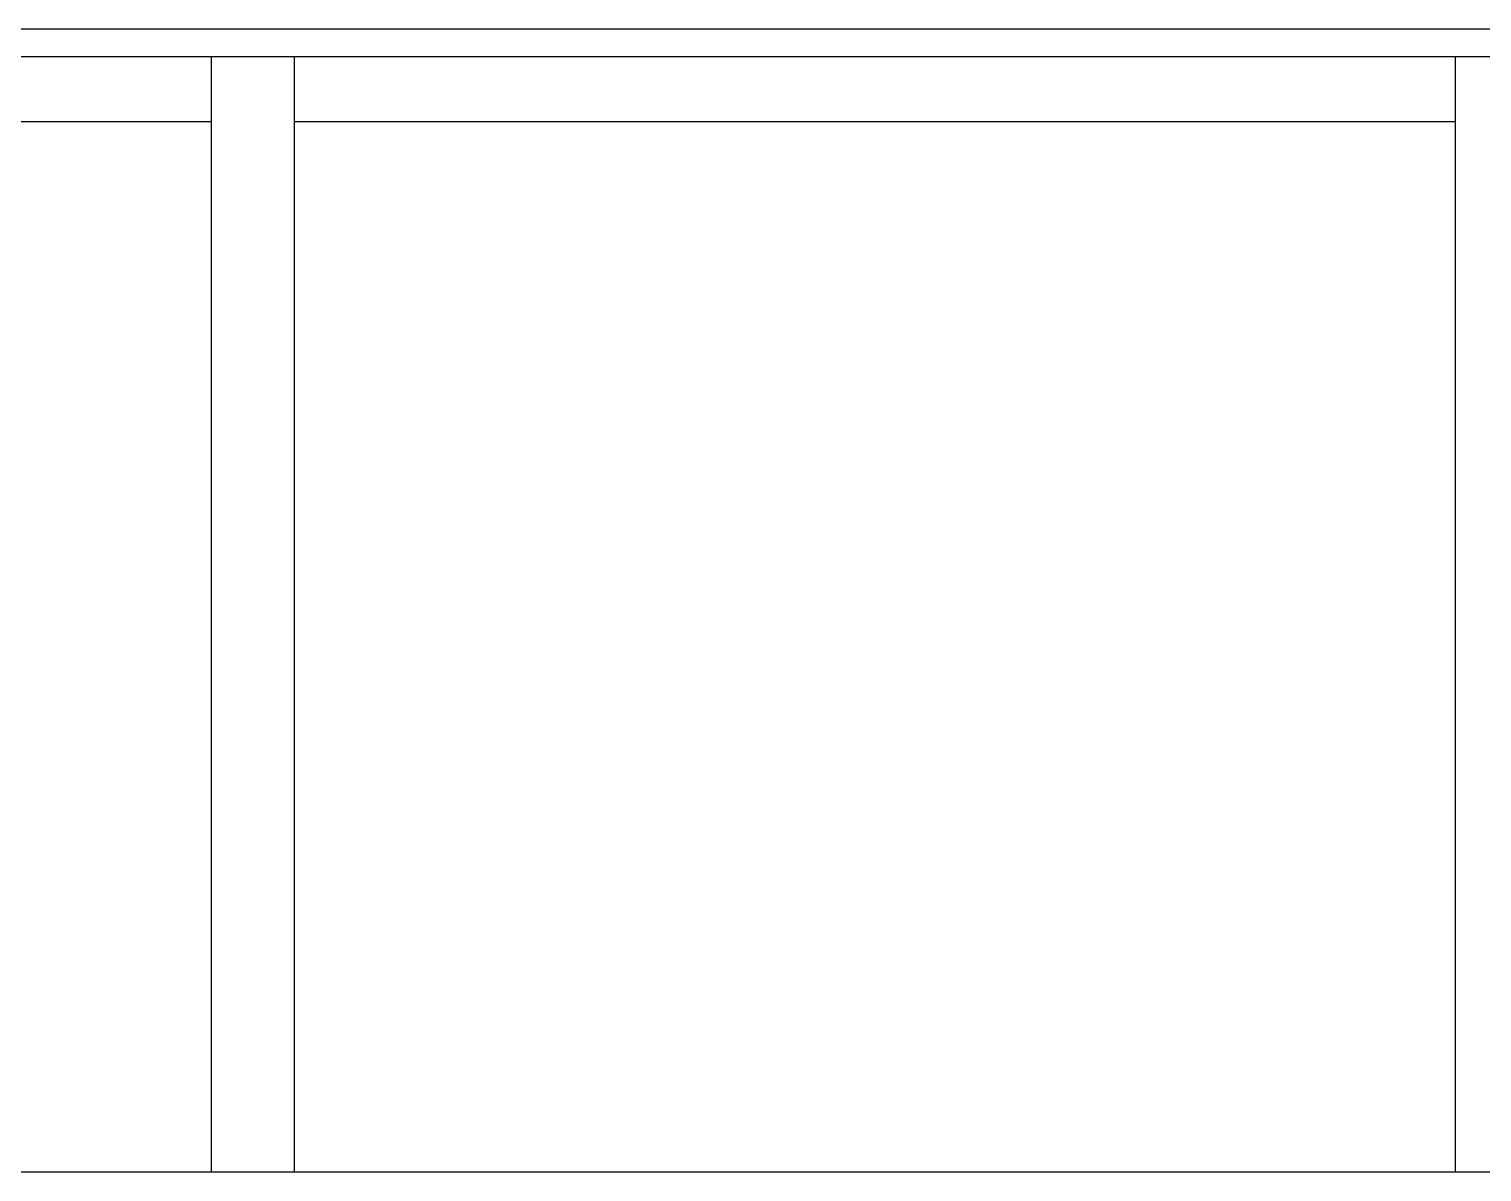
# Model space of a CAD drawing. Header units: centimetres. Extents: x 134057 to 145613, y 5028 to 39996.
# Drawn here: x 135494 to 136019, y 6930 to 7344 of the extents above; entities that cross this region are included whole.
import ezdxf

# ---------------------------------------------------------------- set-up
doc = ezdxf.new("R2010")
doc.units = ezdxf.units.CM
doc.layers.add('dinding', color=151, linetype='Continuous')

msp = doc.modelspace()

# ---------------------------------------------------------------- linework, layer by layer
at = {"layer": 'dinding'}
for p, q in [((136954.456, 7343.705), (135009.456, 7343.705)), ((136954.456, 7333.705), (135009.456, 7333.705)), ((135559.456, 7333.705), (135559.456, 6930.294)), ((135589.456, 7333.705), (135589.456, 6930.294)), ((136009.456, 7333.705), (136009.456, 6930.294)), ((135139.456, 7310.294), (135559.456, 7310.294)), ((135589.456, 7310.294), (136009.456, 7310.294)), ((135109.456, 6930.294), (136939.456, 6930.294))]:
    msp.add_line(p, q, dxfattribs=at)

doc.saveas('drawing.dxf')
